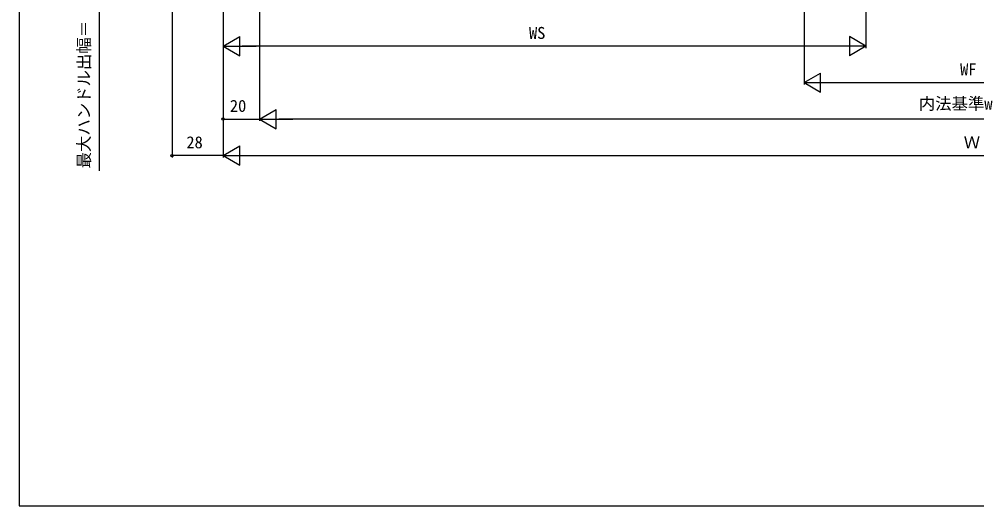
# Model space of a CAD drawing. Units: millimetres, scale not verified. Extents: x -525 to 525, y -783 to 778.
# Drawn here: x -525 to 1, y -783 to -516 of the extents above; entities that cross this region are included whole.
import ezdxf
from ezdxf.enums import TextEntityAlignment as Align

# ---------------------------------------------------------------- set-up
doc = ezdxf.new("R2010")
doc.units = ezdxf.units.MM
doc.header["$LTSCALE"] = 4
doc.layers.add('0-6_YKK_D', color=6, linetype='Continuous')
doc.layers.add('0-7_YKK_ZWAK', color=7, linetype='Continuous')
doc.styles.add('ＭＳ ゴシック', font='')
doc.styles.get('ＭＳ ゴシック').set_extended_font_data('MS Gothic')

msp = doc.modelspace()

# ---------------------------------------------------------------- linework, layer by layer
at = {"layer": '0-6_YKK_D'}
for p, q in [((-441, -264.185), (-441, -591.497)), ((-393, -314.685), (-393, -571.497)), ((-393, -314.685), (-393, -571.497)), ((-94.05, -314.685), (-94.05, -551.497)), ((-60.05, -314.685), (-60.05, -531.497)), ((-413, -329.085), (-413, -531.497)), ((-413, -329.085), (-413, -591.497)), ((-413, -329.085), (-413, -571.497)), ((-413, -329.085), (-413, -591.497)), ((-413, -530.497), (-403.907, -525.247)), ((-403.907, -535.747), (-403.907, -525.247)), ((-60.05, -530.497), (-69.143, -525.247)), ((-69.143, -525.247), (-69.143, -535.747)), ((-413, -530.497), (-403.907, -535.747)), ((-413, -530.497), (-394.813, -530.497)), ((-70.55, -530.497), (-402.5, -530.497)), ((-60.05, -530.497), (-78.237, -530.497)), ((-60.05, -530.497), (-69.143, -535.747)), ((-94.05, -550.497), (-84.957, -545.247)), ((-84.957, -555.747), (-84.957, -545.247)), ((-94.05, -550.497), (-84.957, -555.747)), ((-94.05, -550.497), (-75.863, -550.497)), ((-83.55, -550.497), (83.55, -550.497)), ((-393, -570.497), (-383.907, -565.247)), ((-383.907, -575.747), (-383.907, -565.247)), ((-413, -570.497), (-393, -570.497)), ((-393, -570.497), (-383.907, -575.747)), ((-393, -570.497), (-374.813, -570.497)), ((382.5, -570.497), (-382.5, -570.497)), ((-413, -590.497), (-403.907, -585.247)), ((-403.907, -595.747), (-403.907, -585.247)), ((-413, -590.497), (-441, -590.497)), ((-413, -590.497), (-403.907, -595.747)), ((-413, -590.497), (-394.813, -590.497)), ((-402.5, -590.497), (402.5, -590.497))]:
    msp.add_line(p, q, dxfattribs=at)
msp.add_lwpolyline([(-481, -328.685), (-481, -450.497), (-481, -598.951)], dxfattribs=at)
for centre in [(-413, -570.497), (-441, -590.497)]:
    msp.add_circle(centre, 0.637, dxfattribs=at)
at = {"layer": '0-7_YKK_ZWAK'}
msp.add_line((-525, 747.3), (-525, -782.7), dxfattribs=at)
msp.add_lwpolyline([(-525, -782.7), (525, -782.7), (525, 747.3)], dxfattribs=at)

# ---------------------------------------------------------------- texts
at = {"layer": '0-6_YKK_D', "style": 'ＭＳ ゴシック'}
msp.add_text('最大ハンドル出幅＝（122）', height=6.598, rotation=90, dxfattribs=at).set_placement((-484.176, -597.564), align=Align.BOTTOM_LEFT)
for s, p in [('WS', (-245.065, -528.497)), ('WF', (-8.361, -548.497)), ('20', (-409.285, -568.497)), ('内法基準w', (-31.065, -567.27)), ('28', (-433.174, -588.497)), ('Ｗ', (-6.392, -588.497))]:
    msp.add_text(s, height=6.598, dxfattribs=at).set_placement(p, align=Align.BOTTOM_LEFT)

doc.saveas('drawing.dxf')
